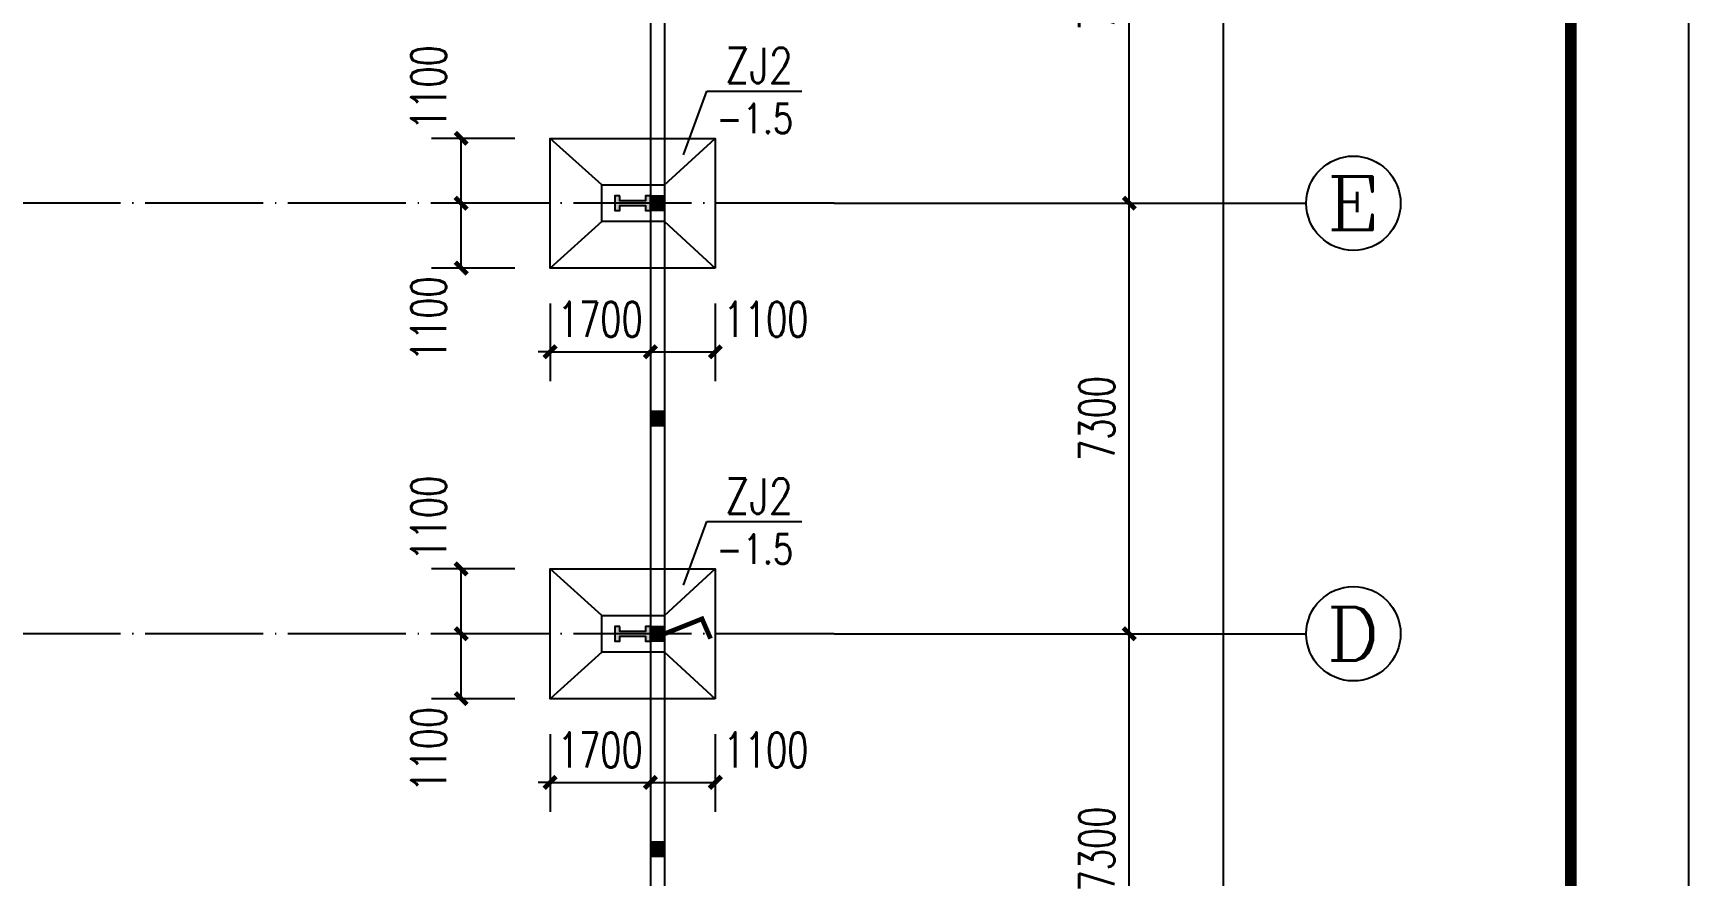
# Model space of a CAD drawing. Extents: x 37237700 to 37865026, y 138877 to 347670.
# Drawn here: x 37293633 to 37321700, y 276138 to 290427 of the extents above; entities that cross this region are included whole.
import ezdxf
from ezdxf.enums import TextEntityAlignment as Align

# ---------------------------------------------------------------- set-up
doc = ezdxf.new("R2010")
doc.units = 0
doc.header["$LTSCALE"] = 1000
doc.header["$MEASUREMENT"] = 0
doc.linetypes.add('ACAD_ISO04W100', pattern=[30.5, 24, -3, 0.5, -3])
doc.linetypes.add('DOTE', pattern=[2.42, 2, -0.2, 0.02, -0.2])
doc.layers.get('0').update_dxf_attribs({"linetype": 'CONTINUOUS'})
doc.layers.get('DEFPOINTS').update_dxf_attribs({"linetype": 'CONTINUOUS'})
for name, color, linetype in [('AXIS', 3, 'CONTINUOUS'), ('AXIS_TEXT', 7, 'CONTINUOUS'), ('COLUMN', 7, 'CONTINUOUS'), ('DOTE', 1, 'ACAD_ISO04W100'), ('PUB_DIM', 3, 'CONTINUOUS'), ('PUB_HATCH', 8, 'CONTINUOUS'), ('PUB_TITLE', 4, 'CONTINUOUS'), ('独立基础', 2, 'CONTINUOUS')]:
    doc.layers.add(name, color=color, linetype=linetype)
doc.styles.add('_TCH_AXIS', font='COMPLEX', dxfattribs={"bigfont": 'GBCBIG'})
doc.styles.add('_TCH_DIM_T3', font='SIMPLEX', dxfattribs={"width": 0.705882, "bigfont": 'GBCBIG'})
doc.styles.add('COMPLEX', font='COMPLEX')
doc.styles.add('DIM_FONT', font='SIMPLEX.shx', dxfattribs={"width": 0.8})
doc.dimstyles.new('_TCH_ARCH&&200', dxfattribs={"dimtxt": 595, "dimasz": 200, "dimexe": 500, "dimexo": 600, "dimgap": 252.5, "dimtad": 1, "dimdec": 0, "dimzin": 0, "dimdsep": 46, "dimtxsty": '_TCH_DIM_T3', "dimblk": 'ARCHTICK', "dimcen": 0.09, "dimclrt": 7, "dimazin": 2, "dimtfac": 1, "dimtdec": 0, "dimtix": 1, "dimtmove": 2, "dimatfit": 3, "dimfxl": 1, "dimtolj": 1, "dimtzin": 0, "dimarcsym": 0})

# ---------------------------------------------------------------- blocks, each defined once
blk = doc.blocks.new('_ArchTick')
at = {"color": 0, "linetype": 'ByBlock', "const_width": 0.4}
blk.add_lwpolyline([(-0.5, -0.5), (0.5, 0.5)], dxfattribs=at)
blk = doc.blocks.new('*D1209')
at = {"layer": 'DEFPOINTS', "color": 0}
for p in [(37300889, 288643), (37302397, 288643), (37302397, 287543)]:
    blk.add_point(p, dxfattribs=at)
at = {"layer": 'PUB_DIM', "color": 0, "lineweight": -2}
for p, q in [((37301797, 288643), (37300389, 288643)), ((37300889, 287543), (37300889, 288643)), ((37301797, 287543), (37300389, 287543))]:
    blk.add_line(p, q, dxfattribs=at)
at = {"layer": 'PUB_DIM', "color": 0, "lineweight": -2, "xscale": 200, "yscale": 200, "zscale": 200}
for p, rotation in [((37300889, 288643), 90), ((37300889, 287543), 270)]:
    blk.add_blockref('_ArchTick', p, dxfattribs=dict(at, rotation=rotation))
at = {"layer": 'PUB_DIM', "color": 7, "insert": (37300339, 289503), "char_height": 595, "attachment_point": 5, "rotation": 90, "style": '_TCH_DIM_T3'}
blk.add_mtext('\\A1;1100', dxfattribs=at)
blk = doc.blocks.new('*D1210')
at = {"layer": 'DEFPOINTS', "color": 0}
for p in [(37300889, 287543), (37302397, 287543), (37302397, 286443)]:
    blk.add_point(p, dxfattribs=at)
at = {"layer": 'PUB_DIM', "color": 0, "lineweight": -2}
for p, q in [((37301797, 287543), (37300389, 287543)), ((37300889, 286443), (37300889, 287543)), ((37301797, 286443), (37300389, 286443))]:
    blk.add_line(p, q, dxfattribs=at)
at = {"layer": 'PUB_DIM', "color": 0, "lineweight": -2, "xscale": 200, "yscale": 200, "zscale": 200}
for p, rotation in [((37300889, 287543), 90), ((37300889, 286443), 270)]:
    blk.add_blockref('_ArchTick', p, dxfattribs=dict(at, rotation=rotation))
at = {"layer": 'PUB_DIM', "color": 7, "insert": (37300339, 285583), "char_height": 595, "attachment_point": 5, "rotation": 90, "style": '_TCH_DIM_T3'}
blk.add_mtext('\\A1;1100', dxfattribs=at)
blk = doc.blocks.new('*D1211')
at = {"layer": 'DEFPOINTS', "color": 0}
for p in [(37304097, 286443), (37305197, 286443), (37305197, 285024)]:
    blk.add_point(p, dxfattribs=at)
at = {"layer": 'PUB_DIM', "color": 0, "lineweight": -2}
for p, q in [((37304097, 285843), (37304097, 284524)), ((37305197, 285843), (37305197, 284524)), ((37304097, 285024), (37305197, 285024))]:
    blk.add_line(p, q, dxfattribs=at)
at = {"layer": 'PUB_DIM', "color": 0, "lineweight": -2, "xscale": 200, "yscale": 200, "zscale": 200, "rotation": 180}
blk.add_blockref('_ArchTick', (37304097, 285024), dxfattribs=at)
at = {"layer": 'PUB_DIM', "color": 0, "lineweight": -2, "xscale": 200, "yscale": 200, "zscale": 200}
blk.add_blockref('_ArchTick', (37305197, 285024), dxfattribs=at)
at = {"layer": 'PUB_DIM', "color": 7, "insert": (37306057, 285574), "char_height": 595, "attachment_point": 5, "style": '_TCH_DIM_T3'}
blk.add_mtext('\\A1;1100', dxfattribs=at)
blk = doc.blocks.new('*D1212')
at = {"layer": 'DEFPOINTS', "color": 0}
for p in [(37302397, 286443), (37304097, 286443), (37304097, 285024)]:
    blk.add_point(p, dxfattribs=at)
at = {"layer": 'PUB_DIM', "color": 0, "lineweight": -2}
for p, q in [((37302397, 285843), (37302397, 284524)), ((37304097, 285843), (37304097, 284524)), ((37302397, 285024), (37302197, 285024)), ((37302397, 285024), (37304097, 285024)), ((37304097, 285024), (37304297, 285024))]:
    blk.add_line(p, q, dxfattribs=at)
at = {"layer": 'PUB_DIM', "color": 0, "lineweight": -2, "xscale": 200, "yscale": 200, "zscale": 200}
blk.add_blockref('_ArchTick', (37302397, 285024), dxfattribs=at)
at = {"layer": 'PUB_DIM', "color": 0, "lineweight": -2, "xscale": 200, "yscale": 200, "zscale": 200, "rotation": 180}
blk.add_blockref('_ArchTick', (37304097, 285024), dxfattribs=at)
at = {"layer": 'PUB_DIM', "color": 7, "insert": (37303247, 285574), "char_height": 595, "attachment_point": 5, "style": '_TCH_DIM_T3'}
blk.add_mtext('\\A1;1700', dxfattribs=at)
blk = doc.blocks.new('*D1221')
at = {"layer": 'DEFPOINTS', "color": 0}
for p in [(37300889, 281343), (37302397, 281343), (37302397, 280243)]:
    blk.add_point(p, dxfattribs=at)
at = {"layer": 'PUB_DIM', "color": 0, "lineweight": -2}
for p, q in [((37301797, 281343), (37300389, 281343)), ((37300889, 280243), (37300889, 281343)), ((37301797, 280243), (37300389, 280243))]:
    blk.add_line(p, q, dxfattribs=at)
at = {"layer": 'PUB_DIM', "color": 0, "lineweight": -2, "xscale": 200, "yscale": 200, "zscale": 200}
for p, rotation in [((37300889, 281343), 90), ((37300889, 280243), 270)]:
    blk.add_blockref('_ArchTick', p, dxfattribs=dict(at, rotation=rotation))
at = {"layer": 'PUB_DIM', "color": 7, "insert": (37300339, 282203), "char_height": 595, "attachment_point": 5, "rotation": 90, "style": '_TCH_DIM_T3'}
blk.add_mtext('\\A1;1100', dxfattribs=at)
blk = doc.blocks.new('*D1222')
at = {"layer": 'DEFPOINTS', "color": 0}
for p in [(37300889, 280243), (37302397, 280243), (37302397, 279143)]:
    blk.add_point(p, dxfattribs=at)
at = {"layer": 'PUB_DIM', "color": 0, "lineweight": -2}
for p, q in [((37301797, 280243), (37300389, 280243)), ((37300889, 279143), (37300889, 280243)), ((37301797, 279143), (37300389, 279143))]:
    blk.add_line(p, q, dxfattribs=at)
at = {"layer": 'PUB_DIM', "color": 0, "lineweight": -2, "xscale": 200, "yscale": 200, "zscale": 200}
for p, rotation in [((37300889, 280243), 90), ((37300889, 279143), 270)]:
    blk.add_blockref('_ArchTick', p, dxfattribs=dict(at, rotation=rotation))
at = {"layer": 'PUB_DIM', "color": 7, "insert": (37300339, 278283), "char_height": 595, "attachment_point": 5, "rotation": 90, "style": '_TCH_DIM_T3'}
blk.add_mtext('\\A1;1100', dxfattribs=at)
blk = doc.blocks.new('*D1223')
at = {"layer": 'DEFPOINTS', "color": 0}
for p in [(37304097, 279143), (37305197, 279143), (37305197, 277724)]:
    blk.add_point(p, dxfattribs=at)
at = {"layer": 'PUB_DIM', "color": 0, "lineweight": -2}
for p, q in [((37304097, 278543), (37304097, 277224)), ((37305197, 278543), (37305197, 277224)), ((37304097, 277724), (37305197, 277724))]:
    blk.add_line(p, q, dxfattribs=at)
at = {"layer": 'PUB_DIM', "color": 0, "lineweight": -2, "xscale": 200, "yscale": 200, "zscale": 200, "rotation": 180}
blk.add_blockref('_ArchTick', (37304097, 277724), dxfattribs=at)
at = {"layer": 'PUB_DIM', "color": 0, "lineweight": -2, "xscale": 200, "yscale": 200, "zscale": 200}
blk.add_blockref('_ArchTick', (37305197, 277724), dxfattribs=at)
at = {"layer": 'PUB_DIM', "color": 7, "insert": (37306057, 278274), "char_height": 595, "attachment_point": 5, "style": '_TCH_DIM_T3'}
blk.add_mtext('\\A1;1100', dxfattribs=at)
blk = doc.blocks.new('*D1224')
at = {"layer": 'DEFPOINTS', "color": 0}
for p in [(37302397, 279143), (37304097, 279143), (37304097, 277724)]:
    blk.add_point(p, dxfattribs=at)
at = {"layer": 'PUB_DIM', "color": 0, "lineweight": -2}
for p, q in [((37302397, 278543), (37302397, 277224)), ((37304097, 278543), (37304097, 277224)), ((37302397, 277724), (37302197, 277724)), ((37302397, 277724), (37304097, 277724)), ((37304097, 277724), (37304297, 277724))]:
    blk.add_line(p, q, dxfattribs=at)
at = {"layer": 'PUB_DIM', "color": 0, "lineweight": -2, "xscale": 200, "yscale": 200, "zscale": 200}
blk.add_blockref('_ArchTick', (37302397, 277724), dxfattribs=at)
at = {"layer": 'PUB_DIM', "color": 0, "lineweight": -2, "xscale": 200, "yscale": 200, "zscale": 200, "rotation": 180}
blk.add_blockref('_ArchTick', (37304097, 277724), dxfattribs=at)
at = {"layer": 'PUB_DIM', "color": 7, "insert": (37303247, 278274), "char_height": 595, "attachment_point": 5, "style": '_TCH_DIM_T3'}
blk.add_mtext('\\A1;1700', dxfattribs=at)
blk = doc.blocks.new('*D1522')
at = {"layer": 'AXIS', "color": 0, "lineweight": -2}
for p, q in [((37307814, 280243), (37312714, 280243)), ((37312214, 272943), (37312214, 280243)), ((37307814, 272943), (37312714, 272943))]:
    blk.add_line(p, q, dxfattribs=at)
at = {"layer": 'DEFPOINTS', "color": 0}
for p in [(37307214, 280243), (37312214, 280243), (37307214, 272943)]:
    blk.add_point(p, dxfattribs=at)
at = {"layer": 'AXIS', "color": 0, "lineweight": -2, "xscale": 200, "yscale": 200, "zscale": 200}
for p, rotation in [((37312214, 280243), 90), ((37312214, 272943), 270)]:
    blk.add_blockref('_ArchTick', p, dxfattribs=dict(at, rotation=rotation))
at = {"layer": 'AXIS', "color": 7, "insert": (37311664, 276593), "char_height": 595, "attachment_point": 5, "rotation": 90, "style": '_TCH_DIM_T3'}
blk.add_mtext('\\A1;7300', dxfattribs=at)
blk = doc.blocks.new('*D1523')
at = {"layer": 'AXIS', "color": 0, "lineweight": -2}
for p, q in [((37307814, 287543), (37312714, 287543)), ((37312214, 280243), (37312214, 287543)), ((37307814, 280243), (37312714, 280243))]:
    blk.add_line(p, q, dxfattribs=at)
at = {"layer": 'DEFPOINTS', "color": 0}
for p in [(37307214, 287543), (37312214, 287543), (37307214, 280243)]:
    blk.add_point(p, dxfattribs=at)
at = {"layer": 'AXIS', "color": 0, "lineweight": -2, "xscale": 200, "yscale": 200, "zscale": 200}
for p, rotation in [((37312214, 287543), 90), ((37312214, 280243), 270)]:
    blk.add_blockref('_ArchTick', p, dxfattribs=dict(at, rotation=rotation))
at = {"layer": 'AXIS', "color": 7, "insert": (37311664, 283893), "char_height": 595, "attachment_point": 5, "rotation": 90, "style": '_TCH_DIM_T3'}
blk.add_mtext('\\A1;7300', dxfattribs=at)
blk = doc.blocks.new('*D1524')
at = {"layer": 'AXIS', "color": 0, "lineweight": -2}
for p, q in [((37307814, 294843), (37312714, 294843)), ((37312214, 287543), (37312214, 294843)), ((37307814, 287543), (37312714, 287543))]:
    blk.add_line(p, q, dxfattribs=at)
at = {"layer": 'DEFPOINTS', "color": 0}
for p in [(37307214, 294843), (37312214, 294843), (37307214, 287543)]:
    blk.add_point(p, dxfattribs=at)
at = {"layer": 'AXIS', "color": 0, "lineweight": -2, "xscale": 200, "yscale": 200, "zscale": 200}
for p, rotation in [((37312214, 294843), 90), ((37312214, 287543), 270)]:
    blk.add_blockref('_ArchTick', p, dxfattribs=dict(at, rotation=rotation))
at = {"layer": 'AXIS', "color": 7, "insert": (37311664, 291193), "char_height": 595, "attachment_point": 5, "rotation": 90, "style": '_TCH_DIM_T3'}
blk.add_mtext('\\A1;7300', dxfattribs=at)
blk = doc.blocks.new('*D1530')
at = {"layer": 'AXIS', "color": 0, "lineweight": -2}
for p, q in [((37307814, 331343), (37314314, 331343)), ((37313814, 258343), (37313814, 331343)), ((37307814, 258343), (37314314, 258343))]:
    blk.add_line(p, q, dxfattribs=at)
at = {"layer": 'DEFPOINTS', "color": 0}
for p in [(37307214, 331343), (37313814, 331343), (37307214, 258343)]:
    blk.add_point(p, dxfattribs=at)
at = {"layer": 'AXIS', "color": 0, "lineweight": -2, "xscale": 200, "yscale": 200, "zscale": 200}
for p, rotation in [((37313814, 331343), 90), ((37313814, 258343), 270)]:
    blk.add_blockref('_ArchTick', p, dxfattribs=dict(at, rotation=rotation))
at = {"layer": 'AXIS', "color": 7, "insert": (37313264, 294843), "char_height": 595, "attachment_point": 5, "rotation": 90, "style": '_TCH_DIM_T3'}
blk.add_mtext('\\A1;73000', dxfattribs=at)
blk = doc.blocks.new('_AXISO')
blk.add_circle((0, 0), 0.5)
at = {"layer": 'AXIS_TEXT', "style": 'COMPLEX', "width": 1.041667}
blk.add_attdef('A', text='', height=0.56, dxfattribs=at).set_placement((-0.25, -0.28), (0.25, -0.28), align=Align.FIT)

msp = doc.modelspace()

# ---------------------------------------------------------------- hatches: boundary and pattern name
for points in [[(37303576.5, 287667.8), (37303496.5, 287667.8), (37303496.5, 287417.8), (37303576.5, 287417.8), (37303576.5, 287502.8), (37304016.5, 287502.8), (37304016.5, 287417.8), (37304096.5, 287417.8), (37304096.5, 287667.8), (37304016.5, 287667.8), (37304016.5, 287582.8), (37303576.5, 287582.8)], [(37303576.5, 280367.8), (37303496.5, 280367.8), (37303496.5, 280117.8), (37303576.5, 280117.8), (37303576.5, 280202.8), (37304016.5, 280202.8), (37304016.5, 280117.8), (37304096.5, 280117.8), (37304096.5, 280367.8), (37304016.5, 280367.8), (37304016.5, 280282.8), (37303576.5, 280282.8)]]:
    msp.add_hatch(color=256).paths.add_polyline_path(points)
at = {"layer": 'PUB_HATCH'}
for points in [[(37304336.5, 287422.8), (37304336.5, 287662.8), (37304096.5, 287662.8), (37304096.5, 287422.8)], [(37304336.5, 283772.8), (37304336.5, 284012.8), (37304096.5, 284012.8), (37304096.5, 283772.8)], [(37304336.5, 280122.8), (37304336.5, 280362.8), (37304096.5, 280362.8), (37304096.5, 280122.8)], [(37304336.5, 276472.8), (37304336.5, 276712.8), (37304096.5, 276712.8), (37304096.5, 276472.8)]]:
    msp.add_hatch(color=256, dxfattribs=at).paths.add_polyline_path(points)

# ---------------------------------------------------------------- linework, layer by layer
for p, q in [((37304656, 288365.5, 0), (37305056.3, 289445, 0)), ((37305056.3, 289445, 0), (37306666.4, 289445, 0)), ((37304656, 281065.5, 0), (37305056.3, 282145, 0)), ((37305056.3, 282145, 0), (37306666.4, 282145, 0))]:
    msp.add_line(p, q)
for points in [[(37253456.5, 331582.8), (37304336.5, 331582.8), (37304336.5, 258102.8), (37253456.5, 258102.8)], [(37253696.5, 331342.8), (37304096.5, 331342.8), (37304096.5, 258342.8), (37253696.5, 258342.8)]]:
    msp.add_lwpolyline(points, close=True)
for points in [[(37303576.5, 287667.8), (37303496.5, 287667.8), (37303496.5, 287417.8), (37303576.5, 287417.8), (37303576.5, 287502.8), (37304016.5, 287502.8), (37304016.5, 287417.8), (37304096.5, 287417.8), (37304096.5, 287667.8), (37304016.5, 287667.8), (37304016.5, 287582.8), (37303576.5, 287582.8), (37303576.5, 287667.8)], [(37303576.5, 280367.8), (37303496.5, 280367.8), (37303496.5, 280117.8), (37303576.5, 280117.8), (37303576.5, 280202.8), (37304016.5, 280202.8), (37304016.5, 280117.8), (37304096.5, 280117.8), (37304096.5, 280367.8), (37304016.5, 280367.8), (37304016.5, 280282.8), (37303576.5, 280282.8), (37303576.5, 280367.8)]]:
    msp.add_lwpolyline(points)
at = {"const_width": 80}
msp.add_lwpolyline([(37304336.5, 280242.8), (37304972.2, 280495.9), (37305116.8, 280161.5)], dxfattribs=at)
at = {"layer": 'AXIS'}
for p, q in [((37307213.7, 287542.8), (37315213.7, 287542.8)), ((37307213.7, 280242.8), (37315213.7, 280242.8))]:
    msp.add_line(p, q, dxfattribs=at)
at = {"layer": 'COLUMN'}
for p, q in [((37304336.5, 287662.8), (37304096.5, 287662.8)), ((37304096.5, 287662.8), (37304096.5, 287422.8)), ((37304096.5, 287422.8), (37304336.5, 287422.8)), ((37304336.5, 287422.8), (37304336.5, 287662.8)), ((37304336.5, 284012.8), (37304096.5, 284012.8)), ((37304096.5, 284012.8), (37304096.5, 283772.8)), ((37304096.5, 283772.8), (37304336.5, 283772.8)), ((37304336.5, 283772.8), (37304336.5, 284012.8)), ((37304336.5, 280362.8), (37304096.5, 280362.8)), ((37304096.5, 280362.8), (37304096.5, 280122.8)), ((37304096.5, 280122.8), (37304336.5, 280122.8)), ((37304336.5, 280122.8), (37304336.5, 280362.8)), ((37304336.5, 276712.8), (37304096.5, 276712.8)), ((37304096.5, 276712.8), (37304096.5, 276472.8)), ((37304096.5, 276472.8), (37304336.5, 276472.8)), ((37304336.5, 276472.8), (37304336.5, 276712.8))]:
    msp.add_line(p, q, dxfattribs=at)
at = {"layer": 'DOTE', "linetype": 'DOTE'}
for p, q in [((37304096.5, 333220.2), (37304096.5, 256309.1)), ((37307213.7, 287542.8), (37250862.5, 287542.8)), ((37307213.7, 280242.8), (37250862.5, 280242.8))]:
    msp.add_line(p, q, dxfattribs=at)
at = {"layer": 'PUB_TITLE'}
msp.add_lwpolyline([(37237700.2, 228870), (37321700.2, 228870), (37321700.2, 347670), (37237700.2, 347670)], close=True, dxfattribs=at)
at = {"layer": 'PUB_TITLE', "const_width": 200}
msp.add_lwpolyline([(37239700.2, 230870), (37319700.2, 230870), (37319700.2, 342670), (37239700.2, 342670)], close=True, dxfattribs=at)
at = {"layer": '独立基础'}
for p, q in [((37303271.5, 287852.8), (37302396.5, 288642.8)), ((37304336.5, 287852.8), (37305196.5, 288642.8)), ((37303271.5, 287232.8), (37302396.5, 286442.8)), ((37304336.5, 287232.8), (37305196.5, 286442.8)), ((37303271.5, 280552.8), (37302396.5, 281342.8)), ((37304336.5, 280552.8), (37305196.5, 281342.8)), ((37303271.5, 279932.8), (37302396.5, 279142.8)), ((37304336.5, 279932.8), (37305196.5, 279142.8))]:
    msp.add_line(p, q, dxfattribs=at)
for points in [[(37305196.5, 286442.8), (37302396.5, 286442.8), (37302396.5, 288642.8), (37305196.5, 288642.8)], [(37304336.5, 287232.8), (37303271.5, 287232.8), (37303271.5, 287852.8), (37304336.5, 287852.8)], [(37305196.5, 279142.8), (37302396.5, 279142.8), (37302396.5, 281342.8), (37305196.5, 281342.8)], [(37304336.5, 279932.8), (37303271.5, 279932.8), (37303271.5, 280552.8), (37304336.5, 280552.8)]]:
    msp.add_lwpolyline(points, close=True, dxfattribs=at)

# ---------------------------------------------------------------- block references
at = {"layer": 'AXIS'}
ref = msp.add_blockref('_AXISO', (37316013.7, 287542.8), dxfattribs=dict(at, xscale=1600, yscale=1600, zscale=1600))
ref.add_attrib('A', 'E', dxfattribs={"layer": 'AXIS_TEXT', "height": 905.1, "style": '_TCH_AXIS', "width": 1.3125}).set_placement((37315561.1, 287090.3), (37316466.2, 287090.3), align=Align.FIT)
ref = msp.add_blockref('_AXISO', (37316013.7, 280242.8), dxfattribs=dict(at, xscale=1600, yscale=1600, zscale=1600))
ref.add_attrib('A', 'D', dxfattribs={"layer": 'AXIS_TEXT', "height": 905.1, "style": '_TCH_AXIS', "width": 1.235294}).set_placement((37315561.1, 279790.3), (37316466.2, 279790.3), align=Align.FIT)

# ---------------------------------------------------------------- texts
at = {"style": 'DIM_FONT', "width": 0.8}
for s, height, p in [('ZJ2', 600, (37305362.9, 289576.9, 0)), ('-1.5', 500, (37305214.3, 288730.8, 0)), ('ZJ2', 600, (37305362.9, 282276.9, 0)), ('-1.5', 500, (37305214.3, 281430.8, 0))]:
    msp.add_text(s, height=height, dxfattribs=at).set_placement(p)

# ---------------------------------------------------------------- dimensions: what is measured, and where the dimension line sits
at = {"layer": 'AXIS'}
for p1, p2, distance, picture, middle in [((37307213.7, 258342.8), (37307213.7, 331342.8), -6600, '*D1530', (37313263.7, 294842.8)), ((37307213.7, 287542.8), (37307213.7, 294842.8), -5000, '*D1524', (37311663.7, 291192.8)), ((37307213.7, 280242.8), (37307213.7, 287542.8), -5000, '*D1523', (37311663.7, 283892.8)), ((37307213.7, 272942.8), (37307213.7, 280242.8), -5000, '*D1522', (37311663.7, 276592.8))]:
    dim = msp.add_aligned_dim(p1=p1, p2=p2, distance=distance, dimstyle='_TCH_ARCH&&200', dxfattribs=at)
    dim.commit()
    dim.dimension.update_dxf_attribs({"geometry": picture, "text_midpoint": middle})
at = {"layer": 'PUB_DIM'}
for base, p1, p2, angle, picture, middle in [((37300888.8, 288642.8), (37302396.5, 287542.8), (37302396.5, 288642.8), 90, '*D1209', (37300338.8, 289502.8)), ((37300888.8, 287542.8), (37302396.5, 286442.8), (37302396.5, 287542.8), 90, '*D1210', (37300338.8, 285582.8)), ((37305196.5, 285023.6), (37304096.5, 286442.8), (37305196.5, 286442.8), 0, '*D1211', (37306056.5, 285573.6)), ((37300888.8, 281342.8), (37302396.5, 280242.8), (37302396.5, 281342.8), 90, '*D1221', (37300338.8, 282202.8)), ((37300888.8, 280242.8), (37302396.5, 279142.8), (37302396.5, 280242.8), 90, '*D1222', (37300338.8, 278282.8)), ((37305196.5, 277723.6), (37304096.5, 279142.8), (37305196.5, 279142.8), 0, '*D1223', (37306056.5, 278273.6))]:
    dim = msp.add_linear_dim(base=base, p1=p1, p2=p2, angle=angle, dimstyle='_TCH_ARCH&&200', dxfattribs=at)
    dim.commit()
    dim.dimension.update_dxf_attribs({"geometry": picture, "text_midpoint": middle, "dimtype": 129})
for p1, p2, picture, middle in [((37302396.5, 286442.8), (37304096.5, 286442.8), '*D1212', (37303246.5, 285573.6)), ((37302396.5, 279142.8), (37304096.5, 279142.8), '*D1224', (37303246.5, 278273.6))]:
    dim = msp.add_aligned_dim(p1=p1, p2=p2, distance=-1419.2, dimstyle='_TCH_ARCH&&200', dxfattribs=at)
    dim.commit()
    dim.dimension.update_dxf_attribs({"geometry": picture, "text_midpoint": middle})

doc.saveas('drawing.dxf')
